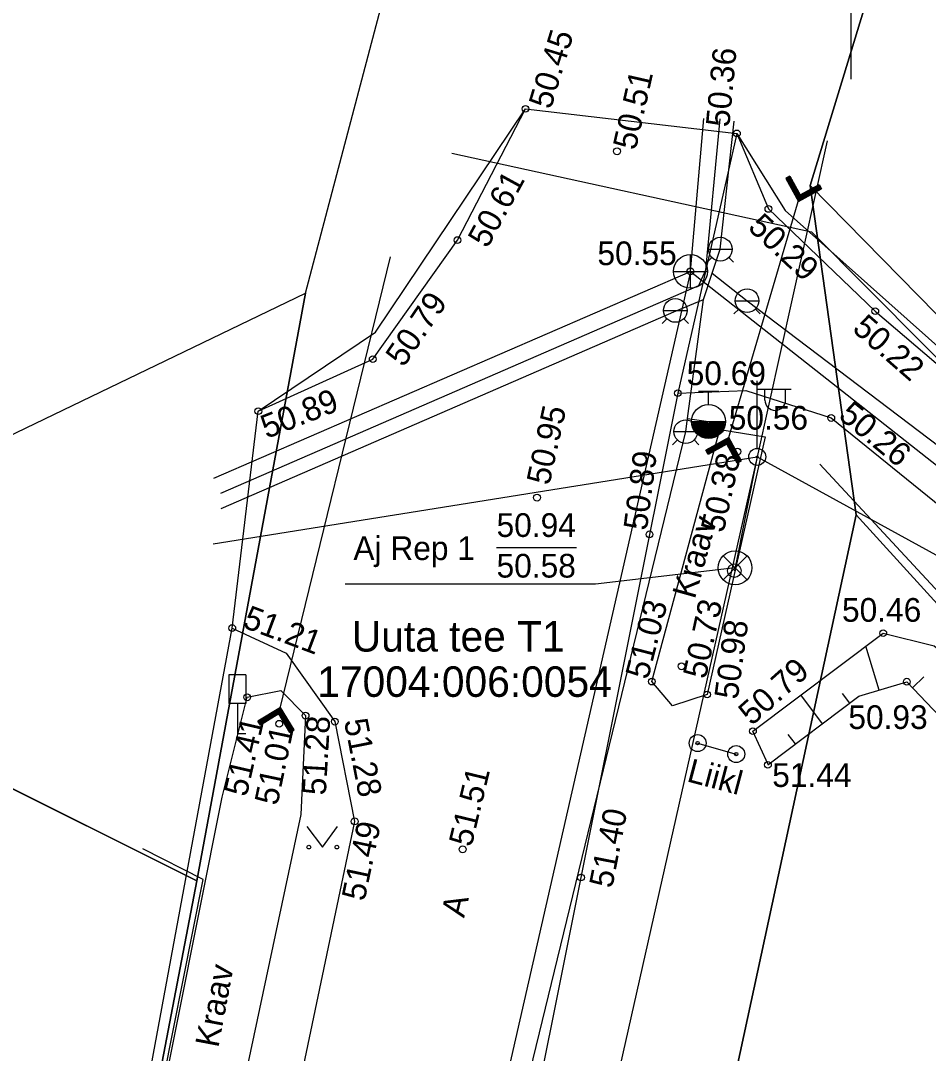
# Model space of a CAD drawing. Extents: x 643556 to 644095, y 6457390 to 6457860.
# Drawn here: x 643925.48 to 643952.29, y 6457619.24 to 6457649.73 of the extents above; entities that cross this region are included whole.
import ezdxf

# ---------------------------------------------------------------- set-up
doc = ezdxf.new("R2010")
doc.units = 0
for name, color, linetype in [('AED', 7, 'Continuous'), ('ALUSVORK', 7, 'Continuous'), ('HALJASTUS', 7, 'Continuous'), ('KKAEV', 7, 'Continuous'), ('KORGUS-EH2000', 7, 'Continuous'), ('KPKAABEL', 7, 'Continuous'), ('KTRASS', 7, 'Continuous'), ('LIIKLUS', 7, 'Continuous'), ('MOOTPIIR', 7, 'Continuous'), ('MPOHULIIN', 7, 'Continuous'), ('PIIR', 7, 'Continuous'), ('POST', 7, 'Continuous'), ('RELJEEF', 7, 'Continuous'), ('TEE', 7, 'Continuous'), ('TRUUP', 7, 'Continuous'), ('VEEKOGU', 7, 'Continuous'), ('VKAEV', 7, 'Continuous'), ('VORK', 7, 'Continuous'), ('VTRASS', 7, 'Continuous')]:
    doc.layers.add(name, color=color, linetype=linetype)

msp = doc.modelspace()

# ---------------------------------------------------------------- linework, layer by layer
at = {"layer": 'AED'}
msp.add_lwpolyline([(643927.94, 6457609.602), (643930.872, 6457624.371), (643929.095, 6457625.278)], dxfattribs=at)
at = {"layer": 'ALUSVORK'}
msp.add_line((643939.54, 6457634.176), (643941.901, 6457634.176), dxfattribs=at)
for points in [[(643946.23, 6457633.22), (643946.584, 6457633.574), (643946.23, 6457633.928)], [(643946.938, 6457633.928), (643946.584, 6457633.574), (643946.938, 6457633.22)], [(643946.584, 6457633.574), (643942.462, 6457633.09), (643935.069, 6457633.09)]]:
    msp.add_lwpolyline(points, dxfattribs=at)
msp.add_circle((643946.584, 6457633.574), 0.5, dxfattribs=at)
at = {"layer": 'HALJASTUS'}
for p, q in [((643949.084, 6457636.637), (643980.634, 6457602.598)), ((643933.933, 6457625.932), (643934.396, 6457625.325)), ((643934.396, 6457625.325), (643934.842, 6457625.932))]:
    msp.add_line(p, q, dxfattribs=at)
for centre in [(643933.995, 6457625.325), (643934.824, 6457625.325)]:
    msp.add_circle(centre, 0.055, dxfattribs=at)
at = {"layer": 'KKAEV'}
for p, q in [((643945.266, 6457641.825), (643945.266, 6457642.825)), ((643944.766, 6457642.325), (643945.766, 6457642.325))]:
    msp.add_line(p, q, dxfattribs=at)
msp.add_circle((643945.266, 6457642.325), 0.5, dxfattribs=at)
at = {"layer": 'KORGUS-EH2000'}
for centre in [(643940.396, 6457647.124), (643946.639, 6457646.398), (643943.098, 6457645.871), (643947.571, 6457644.169), (643938.386, 6457643.249), (643945.266, 6457642.325), (643950.726, 6457641.151), (643935.883, 6457639.734), (643944.895, 6457638.728), (643932.502, 6457638.199), (643949.425, 6457637.997), (643946.138, 6457637.652), (643946.655, 6457637.005), (643940.735, 6457635.645), (643944.056, 6457634.56), (643931.732, 6457631.793), (643950.961, 6457631.643), (643945.002, 6457630.664), (643944.126, 6457630.214), (643951.659, 6457630.21), (643932.172, 6457629.749), (643945.762, 6457629.832), (643933.899, 6457629.207), (643933.12, 6457628.968), (643934.762, 6457629.03), (643947.112, 6457628.748), (643947.555, 6457627.755), (643935.348, 6457626.086), (643938.538, 6457625.26), (643942.034, 6457624.427)]:
    msp.add_circle(centre, 0.1, dxfattribs=at)
at = {"layer": 'KPKAABEL'}
msp.add_lwpolyline([(643938.218, 6457645.815), (643948.84, 6457643.496), (643965.527, 6457626.711), (643976.887, 6457615.277), (643983.66, 6457608.51)], dxfattribs=at)
at = {"layer": 'KTRASS'}
for p, q in [((643945.266, 6457642.325), (643945.667, 6457646.843)), ((643931.184, 6457636.223), (643945.266, 6457642.325)), ((643945.266, 6457642.325), (643937.718, 6457609.223)), ((643945.266, 6457642.325), (643952.856, 6457636.352))]:
    msp.add_line(p, q, dxfattribs=at)
msp.add_lwpolyline([(643946.137, 6457646.826), (643945.707, 6457642.366), (643945.5, 6457641.895), (643931.382, 6457635.769)], dxfattribs=at)
at = {"layer": 'LIIKLUS'}
for p, q in [((643931.636, 6457630.416), (643931.636, 6457629.566)), ((643932.136, 6457630.416), (643931.636, 6457630.416)), ((643932.136, 6457630.416), (643932.136, 6457629.566)), ((643932.136, 6457629.566), (643931.636, 6457629.566)), ((643931.886, 6457629.566), (643931.886, 6457628.666)), ((643932.136, 6457628.666), (643931.886, 6457628.666)), ((643945.479, 6457628.396), (643946.619, 6457628.072))]:
    msp.add_line(p, q, dxfattribs=at)
for centre, radius in [((643945.479, 6457628.396), 0.25), ((643945.479, 6457628.396), 0.05), ((643946.619, 6457628.072), 0.25), ((643946.619, 6457628.072), 0.05)]:
    msp.add_circle(centre, radius, dxfattribs=at)
at = {"layer": 'MOOTPIIR'}
msp.add_lwpolyline([(643926.487, 6457603.427), (643931.732, 6457631.793), (643932.502, 6457638.199), (643935.968, 6457640.534), (643940.396, 6457647.124), (643946.639, 6457646.398), (643948.066, 6457644.123), (643958.339, 6457634.977), (643984.032, 6457609.343), (643983.773, 6457609.022), (643981.784, 6457606.85), (643979.82, 6457602.988), (643977.605, 6457593.193), (643959.342, 6457596.608), (643939.531, 6457600.236), (643937.641, 6457600.893), (643937.242, 6457600.961), (643930.4, 6457602.127), (643929.613, 6457602.336), (643926.863, 6457603.217)], close=True, dxfattribs=at)
at = {"layer": 'MPOHULIIN'}
for points in [[(643949.304, 6457646.177), (643947.239, 6457636.848), (643941.112, 6457609.662), (643938.647, 6457598.093)], [(643931.166, 6457634.28), (643947.239, 6457636.848), (643973.14, 6457622.646), (643975.811, 6457626.742)]]:
    msp.add_lwpolyline(points, dxfattribs=at)
at = {"layer": 'PIIR'}
for points in [[(643893.6, 6457458.36), (643908.02, 6457514.85), (643917.76, 6457562.54), (643924.07, 6457589.85), (643930.69, 6457624.33), (643933.9, 6457641.68), (643940.29, 6457665.88), (643962.06, 6457742.49)], [(643967.38, 6457704.61), (643958.41, 6457676.33), (643948.8, 6457644.86), (643950.16, 6457635.14), (643942.8, 6457601.01), (643928.3, 6457534.06), (643924.99, 6457523.85), (643912.58, 6457481.9)]]:
    msp.add_lwpolyline(points, dxfattribs=at)
for points in [[(643972.22, 6457621.02), (643948.8, 6457644.86), (643958.41, 6457676.33), (643996.09, 6457661.92)], [(643948.8, 6457644.86), (643972.22, 6457621.02), (643990.15, 6457602.72), (644001.53, 6457592.97), (644042.38, 6457549.93), (644055.9, 6457529.75), (644060.62, 6457519.88), (644074.19, 6457474.41), (644080.83, 6457456.74), (644094.96, 6457424.86), (644088.94, 6457424.49), (644076.23, 6457453.31), (644069.81, 6457464.04), (644070.06, 6457465.98), (644069.7, 6457467.61), (644066.13, 6457478.74), (644051.6, 6457520.91), (644040.39, 6457536.24), (644002.28, 6457577.05), (643979.35, 6457603.09), (643950.16, 6457635.14)], [(643933.9, 6457641.68), (643930.69, 6457624.33), (643924.21, 6457627.56), (643903.01, 6457617.85), (643826.12, 6457581.61), (643810.31, 6457573.05), (643747.54, 6457544.43), (643690.88, 6457517.6), (643682.44, 6457513.67), (643660.72, 6457503.45), (643611.69, 6457480.38), (643556.04, 6457454.25), (643559.88, 6457465.04), (643621.69, 6457493.88), (643661.06, 6457512.31), (643675.54, 6457519.09), (643683.74, 6457526.24), (643807.33, 6457582.88), (643820.69, 6457588.29), (643863.66, 6457608.64), (643889.53, 6457621.03), (643915.12, 6457632.65)], [(643950.16, 6457635.14), (643979.35, 6457603.09), (643976.97, 6457593.64), (643942.8, 6457601.01)], [(643898.41, 6457594.93), (643903.01, 6457617.85), (643924.21, 6457627.56), (643930.69, 6457624.33), (643924.07, 6457589.85)]]:
    msp.add_lwpolyline(points, close=True, dxfattribs=at)
at = {"layer": 'POST'}
for p, q in [((643947.239, 6457637.098), (643947.239, 6457639.098)), ((643947.239, 6457638.848), (643948.239, 6457638.848)), ((643947.465, 6457638.527), (643947.465, 6457638.848)), ((643948.078, 6457638.527), (643948.078, 6457638.848)), ((643947.239, 6457636.848), (643946.565, 6457633.487)), ((643947.239, 6457636.848), (643947.239, 6457636.848))]:
    msp.add_line(p, q, dxfattribs=at)
for centre, radius in [((643947.239, 6457636.848), 0.25), ((643947.239, 6457636.848), 0.0234), ((643946.565, 6457633.487), 0.2)]:
    msp.add_circle(centre, radius, dxfattribs=at)
msp.add_arc((643947.772, 6457638.527), 0.306, 180, 0, dxfattribs=at)
at = {"layer": 'RELJEEF'}
for p, q in [((643950.842, 6457629.96), (643950.452, 6457631.26)), ((643951.832, 6457630.04), (643952.162, 6457630.35)), ((643949.172, 6457628.97), (643948.532, 6457629.82)), ((643949.972, 6457629.58), (643949.762, 6457629.86)), ((643947.562, 6457627.76), (643947.112, 6457628.748)), ((643948.372, 6457628.37), (643948.152, 6457628.65))]:
    msp.add_line(p, q, dxfattribs=at)
for points in [[(643947.112, 6457628.748), (643950.961, 6457631.643), (643952.463, 6457631.265), (643956.963, 6457627.5), (643961.344, 6457622.717), (643966.421, 6457616.054), (643965.593, 6457613.832), (643969.709, 6457609.705), (643969.452, 6457606.115), (643968.162, 6457601.886)], [(643947.555, 6457627.755), (643950.237, 6457629.784), (643951.659, 6457630.21), (643957.092, 6457624.495), (643960.125, 6457621.682), (643964.956, 6457616.235), (643963.519, 6457614.613), (643967.155, 6457607.377), (643964.878, 6457604.93)]]:
    msp.add_lwpolyline(points, dxfattribs=at)
at = {"layer": 'TEE'}
for points in [[(643932.502, 6457638.199), (643935.883, 6457639.734), (643938.386, 6457643.249), (643940.396, 6457647.124)], [(643946.639, 6457646.398), (643944.895, 6457638.728), (643942.034, 6457624.427), (643940.155, 6457615.09), (643937.242, 6457600.961)], [(643946.639, 6457646.398), (643947.571, 6457644.169), (643950.726, 6457641.151), (643958.197, 6457634.779), (643968.709, 6457624.176), (643977.384, 6457615.538), (643983.773, 6457609.022)], [(643944.895, 6457638.728), (643946.902, 6457638.808), (643949.425, 6457637.997), (643956.353, 6457632.395), (643966.338, 6457622.045), (643975.146, 6457613.323), (643981.784, 6457606.85)], [(643931.732, 6457631.793), (643933.323, 6457631.054), (643934.762, 6457629.03), (643935.348, 6457626.086), (643933.267, 6457616.173), (643930.4, 6457602.127)]]:
    msp.add_lwpolyline(points, dxfattribs=at)
at = {"layer": 'TRUUP'}
for p, q in [((643948.207, 6457645.14), (643948.082, 6457645.072)), ((643948.082, 6457645.072), (643948.454, 6457644.389)), ((643948.107, 6457645.086), (643948.109, 6457645.021)), ((643948.132, 6457645.1), (643948.136, 6457644.972)), ((643948.144, 6457645.106), (643948.483, 6457644.485)), ((643948.156, 6457645.113), (643948.163, 6457644.923)), ((643948.181, 6457645.126), (643948.189, 6457644.875)), ((643948.206, 6457645.14), (643948.216, 6457644.826)), ((643948.207, 6457645.14), (643948.511, 6457644.582)), ((643948.232, 6457645.093), (643948.242, 6457644.777)), ((643948.259, 6457645.044), (643948.269, 6457644.728)), ((643948.285, 6457644.996), (643948.296, 6457644.679)), ((643948.312, 6457644.947), (643948.322, 6457644.631)), ((643948.339, 6457644.898), (643948.349, 6457644.582)), ((643948.365, 6457644.849), (643948.375, 6457644.533)), ((643948.392, 6457644.801), (643948.402, 6457644.484)), ((643948.418, 6457644.752), (643948.429, 6457644.436)), ((643948.454, 6457644.389), (643949.137, 6457644.761)), ((643948.483, 6457644.485), (643949.103, 6457644.824)), ((643948.511, 6457644.582), (643949.069, 6457644.886)), ((643948.769, 6457644.723), (643948.775, 6457644.563)), ((643948.794, 6457644.736), (643948.799, 6457644.577)), ((643948.819, 6457644.75), (643948.824, 6457644.59)), ((643948.843, 6457644.763), (643948.848, 6457644.604)), ((643948.868, 6457644.776), (643948.873, 6457644.617)), ((643948.892, 6457644.79), (643948.898, 6457644.63)), ((643948.917, 6457644.803), (643948.922, 6457644.644)), ((643948.942, 6457644.817), (643948.947, 6457644.657)), ((643948.966, 6457644.83), (643948.971, 6457644.671)), ((643948.991, 6457644.843), (643948.996, 6457644.684)), ((643949.015, 6457644.857), (643949.02, 6457644.697)), ((643949.04, 6457644.87), (643949.045, 6457644.711)), ((643949.064, 6457644.884), (643949.07, 6457644.724)), ((643949.069, 6457644.886), (643949.137, 6457644.761)), ((643949.091, 6457644.847), (643949.094, 6457644.738)), ((643949.117, 6457644.798), (643949.119, 6457644.751)), ((643946.374, 6457637.322), (643948.483, 6457644.485)), ((643948.445, 6457644.703), (643948.455, 6457644.389)), ((643948.472, 6457644.654), (643948.48, 6457644.403)), ((643948.498, 6457644.605), (643948.504, 6457644.416)), ((643948.524, 6457644.589), (643948.529, 6457644.429)), ((643948.548, 6457644.602), (643948.553, 6457644.443)), ((643948.573, 6457644.616), (643948.578, 6457644.456)), ((643948.597, 6457644.629), (643948.603, 6457644.47)), ((643948.622, 6457644.642), (643948.627, 6457644.483)), ((643948.647, 6457644.656), (643948.652, 6457644.496)), ((643948.671, 6457644.669), (643948.676, 6457644.51)), ((643948.696, 6457644.683), (643948.701, 6457644.523)), ((643948.72, 6457644.696), (643948.725, 6457644.537)), ((643948.745, 6457644.709), (643948.75, 6457644.55)), ((643933.132, 6457629.354), (643936.404, 6457642.757)), ((643946.403, 6457637.418), (643945.719, 6457637.046)), ((643946.385, 6457637.153), (643946.377, 6457637.404)), ((643946.412, 6457637.104), (643946.402, 6457637.418)), ((643946.775, 6457636.735), (643946.403, 6457637.418)), ((643946.374, 6457637.322), (643945.753, 6457636.983)), ((643946.346, 6457637.225), (643945.787, 6457636.921)), ((643945.817, 6457636.937), (643945.812, 6457637.096)), ((643945.841, 6457636.95), (643945.836, 6457637.11)), ((643945.866, 6457636.964), (643945.861, 6457637.123)), ((643945.891, 6457636.977), (643945.885, 6457637.136)), ((643945.915, 6457636.991), (643945.91, 6457637.15)), ((643945.94, 6457637.004), (643945.935, 6457637.163)), ((643945.964, 6457637.017), (643945.959, 6457637.177)), ((643945.989, 6457637.031), (643945.984, 6457637.19)), ((643946.013, 6457637.044), (643946.008, 6457637.203)), ((643946.038, 6457637.058), (643946.033, 6457637.217)), ((643946.063, 6457637.071), (643946.057, 6457637.23)), ((643946.087, 6457637.084), (643946.082, 6457637.244)), ((643946.112, 6457637.098), (643946.107, 6457637.257)), ((643946.136, 6457637.111), (643946.131, 6457637.27)), ((643946.161, 6457637.125), (643946.156, 6457637.284)), ((643946.185, 6457637.138), (643946.18, 6457637.297)), ((643946.21, 6457637.151), (643946.205, 6457637.311)), ((643946.235, 6457637.165), (643946.229, 6457637.324)), ((643946.259, 6457637.178), (643946.254, 6457637.337)), ((643946.284, 6457637.192), (643946.279, 6457637.351)), ((643946.308, 6457637.205), (643946.303, 6457637.364)), ((643946.333, 6457637.218), (643946.328, 6457637.378)), ((643946.65, 6457636.667), (643946.346, 6457637.225)), ((643946.358, 6457637.202), (643946.352, 6457637.391)), ((643946.713, 6457636.701), (643946.374, 6457637.322)), ((643946.438, 6457637.055), (643946.428, 6457637.372)), ((643946.465, 6457637.007), (643946.455, 6457637.323)), ((643946.491, 6457636.958), (643946.481, 6457637.274)), ((643946.518, 6457636.909), (643946.508, 6457637.225)), ((643946.545, 6457636.86), (643946.534, 6457637.176)), ((643946.571, 6457636.811), (643946.561, 6457637.128)), ((643945.787, 6457636.921), (643945.719, 6457637.046)), ((643945.739, 6457637.009), (643945.738, 6457637.056)), ((643945.766, 6457636.96), (643945.762, 6457637.069)), ((643945.792, 6457636.924), (643945.787, 6457637.083)), ((643946.598, 6457636.763), (643946.588, 6457637.079)), ((643946.624, 6457636.714), (643946.614, 6457637.03)), ((643946.651, 6457636.667), (643946.641, 6457636.981)), ((643946.676, 6457636.681), (643946.667, 6457636.933)), ((643946.7, 6457636.694), (643946.694, 6457636.884)), ((643946.725, 6457636.708), (643946.721, 6457636.835)), ((643946.749, 6457636.721), (643946.747, 6457636.786)), ((643946.65, 6457636.667), (643946.775, 6457636.735)), ((643933.156, 6457629.452), (643932.491, 6457629.048)), ((643933.132, 6457629.354), (643932.528, 6457628.987)), ((643933.108, 6457629.256), (643932.565, 6457628.926)), ((643932.713, 6457629.016), (643932.7, 6457629.175)), ((643932.737, 6457629.031), (643932.724, 6457629.19)), ((643932.761, 6457629.045), (643932.748, 6457629.204)), ((643932.785, 6457629.06), (643932.772, 6457629.219)), ((643932.809, 6457629.074), (643932.796, 6457629.233)), ((643932.832, 6457629.089), (643932.82, 6457629.248)), ((643932.856, 6457629.103), (643932.844, 6457629.262)), ((643932.88, 6457629.118), (643932.868, 6457629.277)), ((643932.904, 6457629.133), (643932.892, 6457629.291)), ((643932.928, 6457629.147), (643932.916, 6457629.306)), ((643932.952, 6457629.162), (643932.94, 6457629.321)), ((643932.976, 6457629.176), (643932.963, 6457629.335)), ((643933, 6457629.191), (643932.987, 6457629.35)), ((643933.024, 6457629.205), (643933.011, 6457629.364)), ((643933.048, 6457629.22), (643933.035, 6457629.379)), ((643933.072, 6457629.234), (643933.059, 6457629.393)), ((643933.096, 6457629.249), (643933.083, 6457629.408)), ((643933.122, 6457629.233), (643933.107, 6457629.422)), ((643933.438, 6457628.713), (643933.108, 6457629.256)), ((643933.151, 6457629.186), (643933.131, 6457629.437)), ((643933.499, 6457628.75), (643933.132, 6457629.354)), ((643933.18, 6457629.138), (643933.155, 6457629.451)), ((643933.56, 6457628.787), (643933.156, 6457629.452)), ((643933.208, 6457629.091), (643933.183, 6457629.406)), ((643933.237, 6457629.043), (643933.212, 6457629.359)), ((643933.266, 6457628.996), (643933.241, 6457629.311)), ((643933.295, 6457628.949), (643933.27, 6457629.264)), ((643933.324, 6457628.901), (643933.299, 6457629.216)), ((643933.353, 6457628.854), (643933.328, 6457629.169)), ((643932.565, 6457628.926), (643932.491, 6457629.048)), ((643932.513, 6457629.012), (643932.509, 6457629.059)), ((643932.541, 6457628.964), (643932.533, 6457629.073)), ((643932.569, 6457628.929), (643932.557, 6457629.088)), ((643932.593, 6457628.944), (643932.581, 6457629.102)), ((643932.617, 6457628.958), (643932.605, 6457629.117)), ((643932.641, 6457628.973), (643932.628, 6457629.132)), ((643932.665, 6457628.987), (643932.652, 6457629.146)), ((643932.689, 6457629.002), (643932.676, 6457629.161)), ((643933.382, 6457628.806), (643933.357, 6457629.121)), ((643933.41, 6457628.759), (643933.385, 6457629.074)), ((643933.439, 6457628.713), (643933.414, 6457629.026)), ((643933.463, 6457628.728), (643933.443, 6457628.979)), ((643933.487, 6457628.742), (643933.472, 6457628.932)), ((643933.511, 6457628.757), (643933.501, 6457628.884)), ((643933.438, 6457628.713), (643933.56, 6457628.787)), ((643933.535, 6457628.771), (643933.53, 6457628.837))]:
    msp.add_line(p, q, dxfattribs=at)
at = {"layer": 'VEEKOGU'}
for points in [[(643946.138, 6457637.652), (643947.475, 6457637.442), (643945.762, 6457629.832), (643944.739, 6457629.493), (643944.126, 6457630.214)], [(643932.172, 6457629.749), (643933.165, 6457629.952), (643933.899, 6457629.207), (643933.755, 6457626.289), (643930.127, 6457609.209), (643928.048, 6457609.626), (643929.449, 6457616.829), (643931.438, 6457626.8)]]:
    msp.add_lwpolyline(points, close=True, dxfattribs=at)
at = {"layer": 'VKAEV'}
for p, q in [((643945.799, 6457642.981), (643946.499, 6457642.981)), ((643945.901, 6457642.733), (643945.761, 6457642.593)), ((643946.396, 6457642.733), (643946.536, 6457642.593)), ((643946.589, 6457641.46), (643947.289, 6457641.46)), ((643944.47, 6457641.171), (643945.17, 6457641.171)), ((643946.692, 6457641.213), (643946.552, 6457641.073)), ((643947.187, 6457641.213), (643947.326, 6457641.073)), ((643944.572, 6457640.924), (643944.433, 6457640.784)), ((643945.067, 6457640.924), (643945.207, 6457640.784)), ((643945.502, 6457638.793), (643946.102, 6457638.793)), ((643945.802, 6457638.393), (643945.802, 6457638.793)), ((643945.302, 6457637.893), (643946.302, 6457637.893)), ((643944.778, 6457637.594), (643945.478, 6457637.594)), ((643944.88, 6457637.347), (643944.741, 6457637.207)), ((643945.375, 6457637.347), (643945.515, 6457637.207))]:
    msp.add_line(p, q, dxfattribs=at)
for centre, radius in [((643946.149, 6457642.981), 0.35), ((643946.939, 6457641.46), 0.35), ((643944.82, 6457641.171), 0.35), ((643945.802, 6457637.893), 0.5), ((643945.128, 6457637.594), 0.35)]:
    msp.add_circle(centre, radius, dxfattribs=at)
for radius in [0.475, 0.45, 0.425, 0.4, 0.375, 0.35, 0.325, 0.3, 0.275, 0.25, 0.225, 0.2, 0.175, 0.15, 0.125, 0.1, 0.075, 0.05]:
    msp.add_arc((643945.802, 6457637.893), radius, 180, 0, dxfattribs=at)
at = {"layer": 'VORK'}
msp.add_line((643950, 6457652), (643950, 6457648), dxfattribs=at)
at = {"layer": 'VTRASS'}
msp.add_line((643945.183, 6457637.981), (643945.802, 6457637.893), dxfattribs=at)
for points in [[(643936.389, 6457599.993), (643938.19, 6457609.086), (643945.128, 6457637.594), (643945.183, 6457637.981), (643945.649, 6457641.493), (643945.91, 6457642.27), (643946.149, 6457642.981), (643946.554, 6457646.761)], [(643945.91, 6457642.27), (643946.939, 6457641.46), (643953.21, 6457636.705), (643978.051, 6457611.768), (643982.469, 6457607.035)], [(643931.41, 6457635.321), (643944.846, 6457641.164), (643945.649, 6457641.493)]]:
    msp.add_lwpolyline(points, dxfattribs=at)

# ---------------------------------------------------------------- texts
at = {"layer": 'ALUSVORK'}
for s, p in [('50.94', (643939.54, 6457634.484)), ('Aj Rep 1', (643935.311, 6457633.802)), ('50.58', (643939.54, 6457633.284))]:
    msp.add_text(s, height=0.7, dxfattribs=at).set_placement(p)
at = {"layer": 'KORGUS-EH2000'}
for s, rotation, p in [(' 50.45', 73.0665, (643941.066, 6457646.837)), (' 50.36', 84.6138, (643946.39, 6457646.309)), (' 50.51', 77.2495, (643943.592, 6457645.626)), (' 50.61', 61.3567, (643939.146, 6457642.753)), (' 50.29', 317.0372, (643946.741, 6457643.766)), (' 50.79', 55.7284, (643936.646, 6457639.253)), (' 50.22', 318.8923, (643949.82, 6457640.757)), ('50.89', 21.5236, (643932.748, 6457637.375)), (' 50.95', 77.5995, (643941.044, 6457635.732)), (' 50.26', 320.3839, (643949.406, 6457638.174)), (' 50.89', 82.6181, (643943.946, 6457634.396)), (' 50.38', 77.4671, (643946.189, 6457634.328)), (' 51.03', 75.5758, (643943.948, 6457629.996)), (' 50.73', 77.8353, (643945.665, 6457630.01)), ('51.21', 339.3366, (643932.008, 6457631.825)), (' 50.98', 82.1807, (643946.626, 6457629.407)), (' 50.79', 41.7458, (643946.883, 6457628.715)), (' 51.41', 77.0581, (643932.098, 6457626.534)), ('51.28', 86.7173, (643934.495, 6457626.843)), (' 51.28', 281.1153, (643934.979, 6457629.311)), (' 51.01', 78.071, (643933.013, 6457626.275)), (' 51.51', 76.3978, (643938.738, 6457625.055)), (' 51.40', 78.8633, (643942.904, 6457623.832)), (' 51.49', 78.0332, (643935.586, 6457623.451))]:
    msp.add_text(s, height=0.7, rotation=rotation, dxfattribs=at).set_placement(p)
for s, p in [(' 50.55', (643942.259, 6457642.509)), (' 50.69', (643944.895, 6457638.967)), (' 50.56', (643946.138, 6457637.652)), (' 50.46', (643949.483, 6457631.98)), (' 50.93', (643949.671, 6457628.813)), (' 51.44', (643947.422, 6457627.102))]:
    msp.add_text(s, height=0.7, dxfattribs=at).set_placement(p)
at = {"layer": 'LIIKLUS'}
msp.add_text('Liikl', height=0.7, rotation=345.1497, dxfattribs=at).set_placement((643945.131, 6457627.273))
at = {"layer": 'PIIR'}
for s, p in [('Uuta tee T1', (643935.263, 6457631.098)), ('17004:006:0054', (643934.243, 6457629.762))]:
    msp.add_text(s, height=0.9, dxfattribs=at).set_placement(p)
at = {"layer": 'TEE'}
msp.add_text('A', height=0.7, rotation=76.6517, dxfattribs=at).set_placement((643938.58, 6457623.219))
at = {"layer": 'VEEKOGU'}
for rotation, p in [(74.3253, (643945.395, 6457632.625)), (79.2765, (643931.321, 6457619.381))]:
    msp.add_text('Kraav', height=0.7, rotation=rotation, dxfattribs=at).set_placement(p)

doc.saveas('drawing.dxf')
